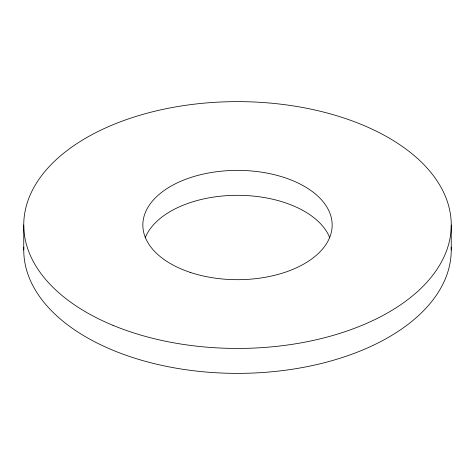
<?xml version="1.0" encoding="UTF-8"?>
<svg xmlns="http://www.w3.org/2000/svg" width="475" height="475" viewBox="0 0 475 475"><rect width="100%" height="100%" fill="white"/><g stroke="black" fill="none" stroke-linecap="round" stroke-linejoin="round"><path stroke-width="0.71" d="M451.25 225.031L451.25 249.969M23.75 225.031L23.75 249.969M451.191 247.119A213.75 123.405 0 0 1 237.5 373.374A213.75 123.405 0 0 1 23.809 247.119M145.178 237.892A94.662 54.655 0 0 1 237.5 195.314A94.662 54.655 0 0 1 329.822 237.892M112.997 325.345A213.75 123.405 0 0 0 450.223 237.132A213.75 123.405 0 0 0 149.287 112.628A213.75 123.405 0 0 0 112.997 325.345M190.172 272.365A94.662 54.655 0 0 0 332.162 225.031A94.662 54.655 0 0 0 190.172 177.703A94.662 54.655 0 0 0 190.172 272.365"/></g></svg>
